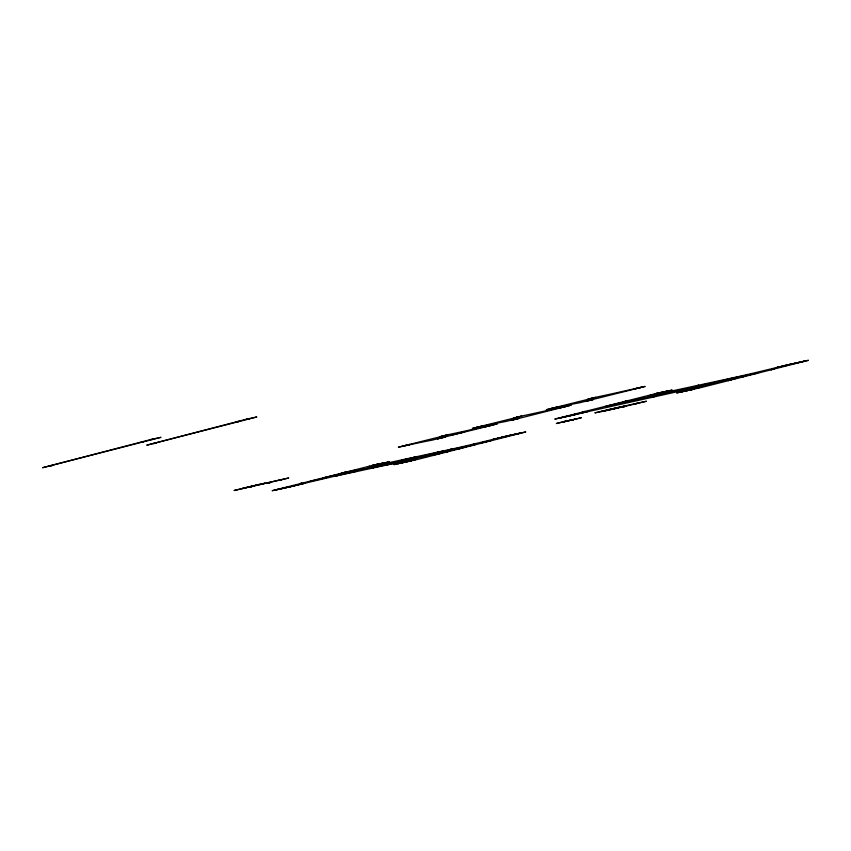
<?xml version="1.0" encoding="UTF-8"?>
<svg xmlns="http://www.w3.org/2000/svg" width="851" height="851" viewBox="0 0 851 851"><rect width="100%" height="100%" fill="white"/><g stroke="black" fill="none" stroke-linecap="round" stroke-linejoin="round"><path stroke-width="1.28" d="M525.588 431.989L418.937 459.083L393.853 464.625L398.991 463.167A33.072 0.574 -13.3 0 0 398.906 462.401L335.9 476.039M554.958 419.032L658.557 392.907M469.582 445.647L431.446 453.891L403.097 461.082L442.19 452.604L469.646 445.647M565.426 421.341L564.894 421.564L572.829 419.703L564.032 421.649M572.298 419.926L573.691 419.617M572.489 419.862L575.233 419.224L573.808 419.532M312.54 480.677L310.36 481.23L326.018 477.762L323.837 478.315M342.868 474.113L340.687 474.667L356.356 471.199L354.176 471.752M373.206 467.55L371.025 468.103L386.694 464.635L384.503 465.178M607.646 409.916L624.602 406.172L601.583 411.459L618.145 407.81M564.936 421.33L556.373 423.511L581.414 417.735L562.49 422.043L563.915 421.734M244.163 488.091L242.237 488.517L246.354 487.559M590.817 398.481L587.743 399.279L595.668 397.417L546.268 409.725L548.81 409.214A102.003 1.776 -13.3 0 1 579.744 402.736L645.164 386.439L639.367 387.63A102.003 1.776 -13.3 0 1 596.796 397.055L592.775 397.96M516.855 417.224L513.77 418.022L521.695 416.16L472.337 428.436L474.837 427.957A102.003 1.776 -13.3 0 1 505.781 421.479L519.248 418.277L511.323 420.139L514.11 419.554M442.882 435.967L439.797 436.765L447.722 434.904L398.364 447.179L400.864 446.701A102.003 1.776 -13.3 0 1 431.808 440.222L497.229 423.926L491.421 425.117A102.003 1.776 -13.3 0 1 448.849 434.542L444.839 435.446M579.691 413.448L587.701 411.512L578.85 413.65M783.707 365.887L775.74 367.813L785.399 365.483M296.882 485.113L304.881 483.177L296.042 485.315M500.888 437.552L492.92 439.478L501.739 437.35M152.723 439.233C148.276 440.371 157.158 438.148 152.606 439.318M142.191 441.967C137.756 443.116 146.638 440.892 142.085 442.063M244.535 487.942L288.723 477.996L234.046 490.527L247.886 487.187M246.992 487.272L259.257 484.4M251.002 486.708C246.801 487.772 255.428 485.644 251.173 486.719M577.999 413.852L681.715 390.737A33.072 0.574 -13.3 0 1 681.8 391.503L676.673 392.96L701.745 387.418L808.439 360.303L789.749 364.451M784.069 365.675L789.505 364.388M735.817 378.365C731.562 379.44 740.264 377.301 735.934 378.397M295.18 485.517L338.326 475.337L335.751 475.964M296.51 485.325L293.446 485.932M501.26 437.34L505.6 436.308M502.59 437.148L492.335 439.52A33.072 0.574 -13.3 0 1 449.796 449.509L385.014 463.508L381.152 464.146L389.386 461.71L373.536 465.157M463.774 447.371C455.402 449.488 472.603 445.254 464.135 447.392M473.73 444.977C469.475 446.041 478.156 443.914 473.773 445.02M249.46 486.815L264.927 483.23L259.863 484.336M651.43 394.928C646.994 396.034 655.855 393.875 651.323 395.013M576.255 414.267L577.425 414.043M577.127 414.065L578.244 413.926M697.618 385.535C693.171 386.652 702.064 384.471 697.512 385.62M786.239 365.153L788.42 364.643M786.271 365.27L775.144 367.855A33.072 0.574 -13.3 0 1 732.605 377.844L667.822 391.843L663.971 392.513L672.194 390.045L658.334 393.045M752.656 374.11L694.661 387.694C701.511 385.939 688.257 389.035 691.799 388.056L732.466 378.11L754.082 373.802L752.539 374.185M742.083 376.972C737.509 378.121 746.54 375.908 741.966 377.057M373.153 465.252L371.653 465.635L385.418 462.646L376.472 464.486M368.621 466.593C364.175 467.71 373.068 465.529 368.504 466.667M300.946 483.432C296.382 484.57 305.392 482.368 300.829 483.506M294.318 485.73L295.659 485.464M293.255 486.102L294.35 485.847M450.945 449.349C446.498 450.466 455.391 448.296 450.839 449.434M502.111 437.201L504.324 436.733M437.425 453.934C422.107 457.838 452.764 450.19 437.435 454.083M590.807 398.417L591.796 398.183M516.834 417.16L522.822 415.799A102.003 1.776 -13.3 0 0 565.394 406.374L571.191 405.182L513.951 419.671M442.871 435.903L443.86 435.669M575.308 414.543L576.361 414.299M576.074 414.437L573.893 414.948M787.037 365.036L788.09 364.792M292.17 486.357L293.552 485.964M504.217 436.701L509.909 435.297M269.235 482.762C273.767 481.751 264.895 483.772 269.331 482.794M574.521 414.682L559.298 418.086L572.159 415.288M572.808 415.203L575.382 414.469M788.877 364.654L790.59 364.132M756.539 373.312C761.017 372.312 752.231 374.312 756.592 373.355M291.702 486.346L292.574 486.134M291.074 486.612L292.489 486.208M506.696 436.052L507.77 435.797M290 486.868L291.436 486.464M505.196 436.531L506.068 436.318M453.009 450.03C457.583 449.02 448.605 451.062 453.126 450.062M489.453 425.681C502.473 422.841 476.124 428.734 489.144 425.904M656.355 393.492L654.462 393.97L659.568 392.683M790.196 364.292L791.239 364.047M573.202 415.043L555.043 419.064M379.791 464.774C384.088 463.827 375.482 465.784 379.674 464.859M293.01 485.751C297.307 484.804 288.702 486.751 292.893 485.836M290.84 486.549L276.479 489.75L287.308 487.421M506.93 436.116L521.291 432.914L510.462 435.244M287.861 487.368L290.382 486.708M371.908 468.071C376.227 467.114 367.483 469.103 371.802 468.146M474.05 444.265C481.24 442.68 466.678 445.977 473.869 444.403M402.225 461.37C415.245 458.529 388.907 464.423 401.927 461.582M489.676 440.999C493.974 440.052 485.368 441.999 489.559 441.073M446.775 451.87C451.094 450.913 442.35 452.902 446.669 451.945M409.693 461.189L411.618 460.71L397.832 463.678L408.937 461.306M791.451 364.058L804.099 361.25L790.6 364.26M509.451 435.478L525.641 431.946M289.138 486.942L272.139 490.719L376.759 464.348M656.302 393.566L668.237 390.981L659.28 392.822M680.64 392.013L694.427 389.045L680.726 391.981M423.575 457.04L428.457 455.902L423.575 457.04M49.454 466.114L52.358 465.433L49.454 466.114M153.669 443.562L156.573 442.871L153.669 443.562M236.387 422.022L239.291 421.33L236.387 422.022M246.907 419.277L249.811 418.596L246.907 419.277M279.128 480.241L282.043 479.57L279.128 480.241M402.172 446.286L409.916 444.477L402.172 446.286M323.157 477.996L342.538 473.475L323.157 477.996M437.52 438.829L445.275 437.02L437.52 438.829M342.357 472.933L345.272 472.252L342.357 472.933M476.135 427.542L483.889 425.734L476.135 427.542M343.389 473.613L362.76 469.092L343.389 473.613M363.611 469.241L382.993 464.72L363.611 469.241M383.833 464.859L403.214 460.338L383.833 464.859M550.108 408.799L557.862 406.991L550.108 408.799M405.129 460.444L408.033 459.763L405.129 460.444M413.331 457.572L416.235 456.891L413.331 457.572M405.384 460.902L408.289 460.221L405.384 460.902M559.479 407.916L567.234 406.118L559.479 407.916M421.851 456.21L424.755 455.53L421.851 456.21M413.246 460.051L416.15 459.37L413.246 460.051M585.467 401.332L593.211 399.534L585.467 401.332M457.795 449.009L460.699 448.328L457.795 449.009M468.369 446.137L471.273 445.467L468.369 446.137M633.452 389.173L641.197 387.365L633.452 389.173M503.398 437.201L506.302 436.52L503.398 437.201M574.351 414.458L577.255 413.777L574.351 414.458M582.275 412.129L585.18 411.459L582.275 412.129M605.976 406.331L625.357 401.81L605.976 406.331M625.177 401.268L628.081 400.587L625.177 401.268M626.198 401.949L645.579 397.428L626.198 401.949M646.42 397.577L665.801 393.056L646.42 397.577M623.028 406.895L625.932 406.225L623.028 406.895M653.249 396.768L656.153 396.098L653.249 396.768M634.293 404.044L637.208 403.363L634.293 404.044M666.641 393.194L686.023 388.673L666.641 393.194M687.948 388.779L690.852 388.099L687.948 388.779M704.671 384.546L707.575 383.865L704.671 384.546M696.054 388.386L698.958 387.705L696.054 388.386M728.116 380.567L731.02 379.886L728.116 380.567M771.006 369.696L773.91 369.026L771.006 369.696M786.207 365.536L789.122 364.856L786.207 365.536M595.083 412.788L595.104 412.841A84.738 1.479 -13.3 0 0 613.709 409.044L646.462 401.246L632.974 404.161A84.738 1.479 -13.3 0 0 601.806 411.139L595.083 412.788M436.191 452.743L443.818 450.977L436.191 452.743M481.751 442.69L489.357 440.935L481.751 442.69M150.872 439.52L42.55 467.731L160.988 437.329L150.872 439.52M246.705 419.149L146.766 445.179L256.821 416.958L246.705 419.149M457.817 433.361L450.551 435.201L464.561 431.893L457.817 433.361M343.07 472.943L340.889 473.496L356.558 470.029L343.07 472.943M373.408 466.38L371.227 466.933L386.886 463.455L373.408 466.38M403.746 459.806L401.566 460.359L417.224 456.891L403.746 459.806M391.322 463.699L385.503 465.167L396.715 462.529L391.322 463.699"/></g></svg>
